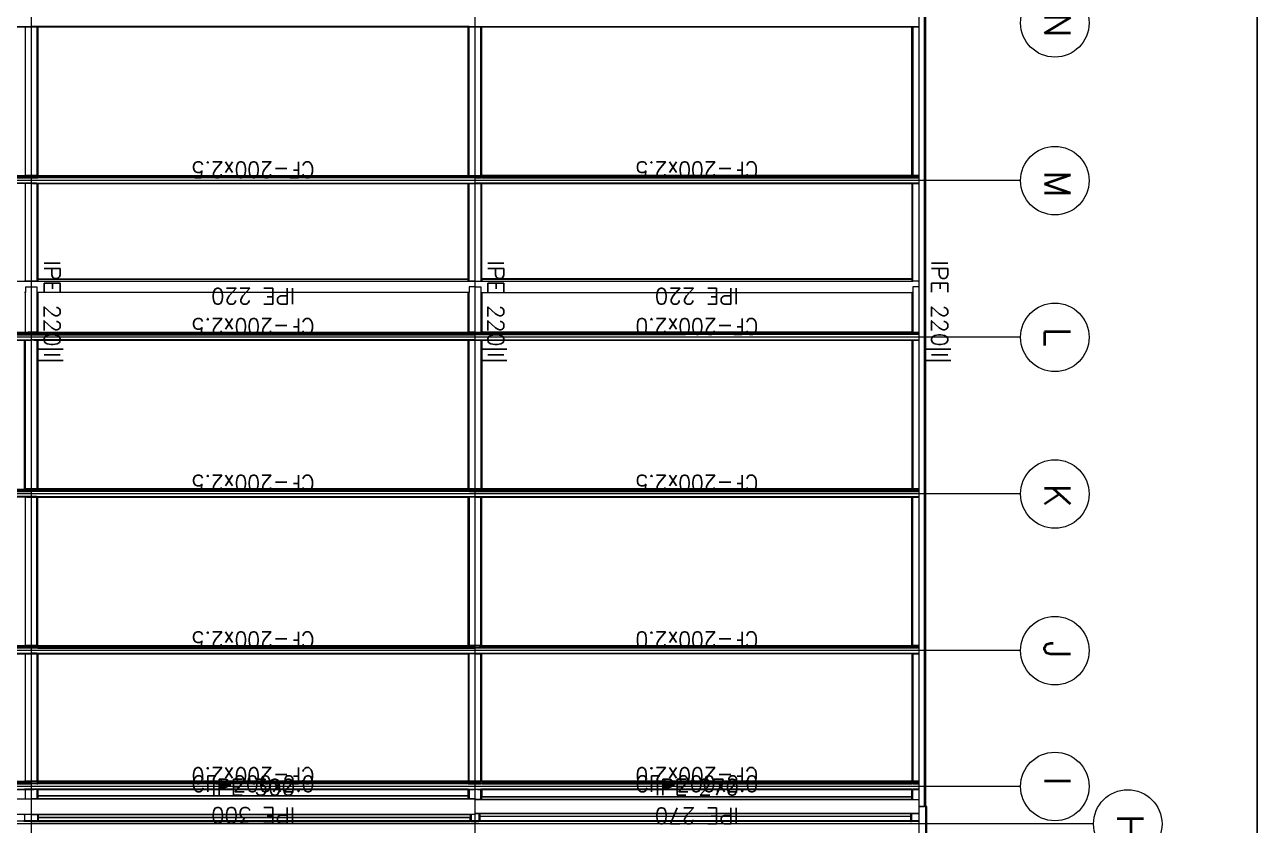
# Model space of a CAD drawing. Header units: millimetres. Extents: x 0 to 149, y -64 to 103.
# Drawn here: x 84.43 to 96.23, y -0.99 to 6.68 of the extents above; entities that cross this region are included whole.
import ezdxf
from ezdxf.enums import TextEntityAlignment as Align

# ---------------------------------------------------------------- set-up
doc = ezdxf.new("R2010")
doc.units = ezdxf.units.MM
for name, color, linetype, lineweight in [('BARRAS_DE_ACERO', 7, 'Continuous', 9), ('COTAS', 13, 'Continuous', 9), ('ejes', 251, 'Continuous', 0), ('REFERENCIA_DE_LAS_BARRAS', 2, 'Continuous', 9)]:
    doc.layers.add(name, color=color, linetype=linetype, lineweight=lineweight)
doc.styles.add('CYPETXT', font='romans__.ttf', dxfattribs={"height": 0.2})
doc.styles.get("Standard").update_dxf_attribs({"font": 'txt.shx'})

# ---------------------------------------------------------------- blocks, each defined once
blk = doc.blocks.new('DIN_A3')
blk.add_line((96.231, -15.551), (96.231, 14.149))

msp = doc.modelspace()

# ---------------------------------------------------------------- linework, layer by layer
at = {"layer": 'BARRAS_DE_ACERO'}
for p, q in [((93.043, -0.807), (93.043, 9.143)), ((93.053, 9.143), (93.053, -0.807)), ((80.241, 6.661), (84.485, 6.661)), ((80.243, 6.657), (84.485, 6.657)), ((84.485, 6.658), (80.244, 6.658)), ((80.279, 6.66), (84.485, 6.66)), ((84.433, 6.657), (84.485, 6.657)), ((84.491, 6.661), (84.485, 6.661)), ((88.673, 6.66), (84.485, 6.66)), ((88.673, 6.658), (84.485, 6.658)), ((84.485, 6.657), (84.5, 6.657)), ((84.543, 6.657), (84.485, 6.657)), ((84.491, 6.661), (88.673, 6.661)), ((84.5, 6.657), (88.673, 6.657)), ((84.553, 6.657), (84.543, 6.657)), ((84.553, 6.657), (84.553, 5.236)), ((88.673, 6.657), (84.553, 6.657)), ((88.683, 6.661), (88.673, 6.661)), ((88.683, 6.66), (88.673, 6.66)), ((88.683, 6.658), (88.673, 6.658)), ((88.683, 6.661), (88.738, 6.661)), ((88.738, 6.658), (88.683, 6.658)), ((88.683, 6.657), (88.738, 6.657)), ((88.738, 6.661), (88.741, 6.661)), ((88.738, 6.661), (88.738, 6.661)), ((88.738, 6.659), (88.738, 6.66)), ((88.741, 6.659), (88.738, 6.659)), ((88.738, 6.658), (88.738, 6.659)), ((88.738, 6.658), (88.738, 6.658)), ((88.738, 6.657), (88.738, 6.657)), ((88.738, 6.657), (88.741, 6.657)), ((88.738, 6.657), (88.741, 6.657)), ((88.741, 6.661), (92.985, 6.661)), ((88.741, 6.659), (88.743, 6.659)), ((88.741, 6.658), (88.742, 6.658)), ((88.793, 6.657), (88.741, 6.657)), ((92.985, 6.657), (88.741, 6.657)), ((92.923, 6.658), (88.742, 6.658)), ((88.743, 6.659), (92.985, 6.659)), ((88.803, 5.236), (88.803, 6.657)), ((92.923, 6.657), (88.803, 6.657)), ((92.985, 6.658), (92.923, 6.658)), ((92.933, 6.657), (92.923, 6.657)), ((92.933, 6.657), (92.933, 5.236)), ((92.933, 6.657), (92.985, 6.657)), ((92.988, 6.661), (92.985, 6.661)), ((92.988, 6.659), (92.985, 6.659)), ((92.985, 6.658), (92.988, 6.658)), ((92.985, 6.657), (92.988, 6.657)), ((92.988, 6.712), (92.988, 6.661)), ((92.988, 6.661), (92.988, 6.659)), ((92.988, 6.658), (92.988, 6.659)), ((92.988, 6.657), (92.988, 6.658)), ((84.485, 5.218), (75.987, 5.218)), ((80.257, 5.232), (84.476, 5.232)), ((80.305, 5.234), (84.433, 5.234)), ((80.305, 5.231), (84.474, 5.231)), ((80.305, 5.211), (84.433, 5.211)), ((84.423, 5.236), (84.433, 5.236)), ((84.433, 5.217), (84.423, 5.217)), ((84.433, 5.216), (84.423, 5.216)), ((84.433, 5.215), (84.423, 5.215)), ((84.433, 5.213), (84.423, 5.213)), ((84.433, 5.236), (84.485, 5.236)), ((84.485, 5.234), (84.433, 5.234)), ((84.485, 5.217), (84.433, 5.217)), ((84.433, 5.216), (84.485, 5.216)), ((84.433, 5.215), (84.485, 5.215)), ((84.433, 5.213), (84.485, 5.213)), ((84.488, 5.211), (84.433, 5.211)), ((84.474, 5.231), (84.485, 5.231)), ((84.476, 5.232), (84.485, 5.232)), ((84.543, 5.236), (84.485, 5.236)), ((84.543, 5.234), (84.485, 5.234)), ((84.488, 5.232), (84.485, 5.232)), ((84.488, 5.231), (84.485, 5.231)), ((84.488, 5.218), (84.485, 5.218)), ((84.488, 5.217), (84.485, 5.217)), ((84.488, 5.216), (84.485, 5.216)), ((84.488, 5.215), (84.485, 5.215)), ((84.488, 5.213), (84.485, 5.213)), ((84.488, 5.232), (84.491, 5.232)), ((84.488, 5.231), (84.491, 5.231)), ((84.488, 5.218), (84.491, 5.218)), ((84.488, 5.217), (84.491, 5.217)), ((84.491, 5.216), (84.488, 5.216)), ((84.488, 5.213), (84.491, 5.213)), ((84.488, 5.211), (84.491, 5.211)), ((84.491, 5.232), (84.553, 5.232)), ((84.494, 5.231), (84.491, 5.231)), ((84.491, 5.218), (84.543, 5.218)), ((84.543, 5.217), (84.491, 5.217)), ((84.543, 5.216), (84.491, 5.216)), ((84.491, 5.213), (84.519, 5.213)), ((84.491, 5.211), (84.553, 5.211)), ((84.543, 5.231), (84.494, 5.231)), ((84.543, 5.213), (84.519, 5.213)), ((84.543, 5.215), (84.533, 5.215)), ((84.543, 5.234), (84.553, 5.234)), ((84.543, 5.231), (84.553, 5.231)), ((84.543, 5.218), (84.553, 5.218)), ((84.543, 5.217), (84.553, 5.217)), ((84.543, 5.216), (84.553, 5.216)), ((84.543, 5.215), (84.553, 5.215)), ((84.553, 5.213), (84.543, 5.213)), ((84.553, 5.234), (84.553, 5.234)), ((84.553, 5.234), (88.803, 5.234)), ((84.553, 5.232), (92.074, 5.232)), ((84.553, 5.231), (92.985, 5.231)), ((84.553, 5.218), (84.553, 5.218)), ((84.553, 5.218), (88.793, 5.218)), ((84.553, 5.217), (84.553, 5.217)), ((84.553, 5.217), (88.683, 5.217)), ((84.553, 5.216), (88.735, 5.216)), ((84.553, 5.216), (84.553, 5.216)), ((88.741, 5.215), (84.553, 5.215)), ((84.553, 5.215), (84.553, 5.215)), ((88.741, 5.213), (84.553, 5.213)), ((84.553, 5.213), (84.553, 5.213)), ((88.741, 5.211), (84.553, 5.211)), ((88.683, 5.236), (88.673, 5.236)), ((88.793, 5.217), (88.683, 5.217)), ((88.793, 5.216), (88.735, 5.216)), ((88.741, 5.215), (88.793, 5.215)), ((88.741, 5.213), (88.793, 5.213)), ((88.741, 5.211), (88.793, 5.211)), ((88.803, 5.236), (88.793, 5.236)), ((88.803, 5.218), (88.793, 5.218)), ((88.803, 5.217), (88.793, 5.217)), ((88.803, 5.216), (88.793, 5.216)), ((88.803, 5.215), (88.793, 5.215)), ((88.803, 5.213), (88.793, 5.213)), ((88.803, 5.211), (88.793, 5.211)), ((92.988, 5.234), (88.803, 5.234)), ((88.803, 5.218), (92.985, 5.218)), ((92.985, 5.217), (88.803, 5.217)), ((88.803, 5.216), (92.985, 5.216)), ((88.803, 5.215), (92.988, 5.215)), ((88.803, 5.213), (92.988, 5.213)), ((88.803, 5.211), (92.988, 5.211)), ((92.074, 5.232), (92.988, 5.232)), ((92.933, 5.236), (92.923, 5.236)), ((92.933, 5.236), (92.988, 5.236)), ((92.988, 5.231), (92.985, 5.231)), ((92.988, 5.218), (92.985, 5.218)), ((92.988, 5.217), (92.985, 5.217)), ((92.985, 5.216), (92.988, 5.216)), ((92.988, 5.236), (92.988, 5.234)), ((92.988, 5.234), (92.988, 5.232)), ((92.988, 5.232), (92.988, 5.231)), ((92.988, 5.231), (92.988, 5.218)), ((92.988, 5.218), (92.988, 5.217)), ((92.988, 5.217), (92.988, 5.216)), ((92.988, 5.216), (92.988, 5.215)), ((92.988, 5.215), (92.988, 5.213)), ((92.988, 5.213), (92.988, 5.211)), ((92.988, 5.211), (92.988, 5.161)), ((80.305, 5.161), (84.494, 5.161)), ((84.543, 5.16), (80.305, 5.16)), ((84.485, 5.157), (84.433, 5.157)), ((84.5, 5.157), (84.442, 5.157)), ((84.543, 5.157), (84.485, 5.157)), ((84.494, 5.161), (88.735, 5.161)), ((84.5, 5.157), (84.543, 5.157)), ((84.543, 5.16), (88.735, 5.16)), ((84.553, 5.158), (84.543, 5.158)), ((84.551, 5.157), (84.543, 5.157)), ((84.543, 5.157), (84.553, 5.157)), ((84.553, 5.157), (84.551, 5.157)), ((84.553, 5.158), (88.735, 5.158)), ((84.553, 5.157), (88.673, 5.157)), ((84.553, 5.157), (88.683, 5.157)), ((88.735, 5.157), (88.683, 5.157)), ((88.692, 5.157), (88.683, 5.157)), ((88.793, 5.157), (88.692, 5.157)), ((88.793, 5.161), (88.735, 5.161)), ((88.741, 5.16), (88.735, 5.16)), ((88.735, 5.158), (88.793, 5.158)), ((88.735, 5.157), (88.793, 5.157)), ((88.741, 5.16), (88.793, 5.16)), ((88.803, 5.161), (88.793, 5.161)), ((88.803, 5.16), (88.793, 5.16)), ((88.803, 5.158), (88.793, 5.158)), ((88.793, 5.157), (88.793, 4.224)), ((88.803, 5.157), (88.793, 5.157)), ((92.988, 5.161), (88.803, 5.161)), ((88.803, 5.16), (92.988, 5.16)), ((92.923, 5.157), (88.803, 5.157)), ((88.803, 5.157), (92.933, 5.157)), ((92.985, 5.157), (92.933, 5.157)), ((92.985, 5.157), (92.933, 5.157)), ((92.985, 5.157), (92.988, 5.157)), ((92.988, 5.161), (92.988, 5.16)), ((92.988, 5.157), (92.988, 5.158)), ((80.267, 4.223), (88.735, 4.223)), ((84.433, 4.224), (84.423, 4.224)), ((84.543, 4.224), (84.433, 4.224)), ((84.433, 4.224), (84.433, 4.224)), ((84.433, 4.168), (84.543, 4.168)), ((84.433, 4.168), (84.433, 4.114)), ((84.543, 4.224), (84.543, 4.224)), ((84.543, 4.168), (84.543, 4.114)), ((84.553, 4.245), (84.553, 4.244)), ((84.553, 4.244), (84.553, 4.224)), ((88.683, 4.224), (88.673, 4.224)), ((88.735, 4.224), (88.683, 4.224)), ((88.683, 4.224), (88.683, 4.224)), ((88.683, 4.168), (88.683, 4.114)), ((88.735, 4.168), (88.683, 4.168)), ((88.735, 4.224), (88.793, 4.224)), ((88.735, 4.223), (88.741, 4.223)), ((88.741, 4.223), (88.793, 4.223)), ((88.803, 4.224), (88.793, 4.224)), ((88.793, 4.224), (88.793, 4.224)), ((88.793, 4.223), (88.803, 4.223)), ((88.803, 4.223), (92.923, 4.223)), ((92.988, 4.223), (92.923, 4.223)), ((92.933, 4.224), (92.933, 4.224)), ((92.988, 4.224), (92.933, 4.224)), ((92.988, 4.224), (92.988, 4.223)), ((92.988, 4.223), (92.988, 4.168)), ((84.433, 4.114), (84.423, 4.114)), ((84.433, 3.736), (84.433, 4.114)), ((84.553, 4.114), (84.543, 4.114)), ((88.683, 4.114), (88.673, 4.114)), ((88.683, 3.736), (88.683, 4.114)), ((88.803, 4.114), (88.803, 3.736)), ((88.803, 4.114), (92.923, 4.114)), ((92.933, 4.114), (92.923, 4.114)), ((80.241, 3.731), (84.485, 3.731)), ((80.305, 3.734), (84.46, 3.734)), ((84.485, 3.718), (80.305, 3.718)), ((84.485, 3.716), (80.305, 3.716)), ((84.485, 3.715), (80.305, 3.715)), ((84.485, 3.713), (80.305, 3.713)), ((80.305, 3.711), (84.485, 3.711)), ((80.305, 3.661), (84.485, 3.661)), ((83.318, 3.717), (84.485, 3.717)), ((84.423, 3.736), (84.433, 3.736)), ((84.433, 3.736), (84.485, 3.736)), ((84.485, 3.732), (84.441, 3.732)), ((84.485, 3.734), (84.46, 3.734)), ((84.543, 3.736), (84.485, 3.736)), ((84.485, 3.734), (84.543, 3.734)), ((84.485, 3.732), (84.543, 3.732)), ((84.485, 3.731), (84.543, 3.731)), ((84.488, 3.718), (84.485, 3.718)), ((84.488, 3.717), (84.485, 3.717)), ((84.485, 3.716), (84.491, 3.716)), ((84.485, 3.715), (84.488, 3.715)), ((84.485, 3.713), (84.491, 3.713)), ((84.485, 3.711), (84.488, 3.711)), ((84.491, 3.661), (84.485, 3.661)), ((84.491, 3.718), (84.488, 3.718)), ((84.488, 3.717), (84.491, 3.717)), ((84.488, 3.711), (88.735, 3.711)), ((84.491, 3.718), (84.543, 3.718)), ((84.491, 3.717), (84.543, 3.717)), ((84.491, 3.716), (84.553, 3.716)), ((86.816, 3.713), (84.491, 3.713)), ((88.735, 3.661), (84.491, 3.661)), ((88.738, 3.715), (84.495, 3.715)), ((84.553, 3.734), (84.543, 3.734)), ((84.553, 3.732), (84.543, 3.732)), ((84.553, 3.731), (84.543, 3.731)), ((84.553, 3.718), (84.543, 3.718)), ((84.553, 3.717), (84.543, 3.717)), ((84.553, 3.734), (88.735, 3.734)), ((84.553, 3.718), (88.738, 3.718)), ((84.553, 3.717), (88.655, 3.717)), ((88.738, 3.716), (84.553, 3.716)), ((88.735, 3.713), (86.816, 3.713)), ((88.673, 3.736), (88.683, 3.736)), ((88.735, 3.736), (88.683, 3.736)), ((88.735, 3.736), (88.736, 3.736)), ((88.735, 3.734), (88.738, 3.734)), ((88.735, 3.713), (88.738, 3.713)), ((88.735, 3.661), (88.738, 3.661)), ((88.738, 3.734), (88.738, 3.734)), ((88.738, 3.734), (92.933, 3.734)), ((88.738, 3.732), (92.988, 3.732)), ((92.988, 3.732), (88.738, 3.732)), ((88.738, 3.732), (88.738, 3.732)), ((88.738, 3.718), (88.738, 3.718)), ((88.738, 3.717), (91.925, 3.717)), ((88.738, 3.716), (92.923, 3.716)), ((88.738, 3.715), (88.738, 3.716)), ((92.988, 3.715), (88.738, 3.715)), ((88.738, 3.715), (88.738, 3.715)), ((88.738, 3.713), (90.734, 3.713)), ((92.933, 3.712), (88.738, 3.712)), ((88.738, 3.661), (88.738, 3.661)), ((88.738, 3.661), (92.988, 3.661)), ((92.988, 3.718), (88.76, 3.718)), ((92.923, 3.736), (88.803, 3.736)), ((92.988, 3.713), (90.734, 3.713)), ((92.988, 3.717), (91.925, 3.717)), ((92.923, 3.716), (92.988, 3.716)), ((92.933, 3.734), (92.985, 3.734)), ((92.988, 3.712), (92.933, 3.712)), ((92.985, 3.736), (92.988, 3.736)), ((92.985, 3.734), (92.988, 3.734)), ((92.988, 3.736), (92.988, 3.734)), ((92.988, 3.734), (92.988, 3.732)), ((92.988, 3.732), (92.988, 3.718)), ((92.988, 3.732), (92.988, 3.732)), ((92.988, 3.718), (92.988, 3.717)), ((92.988, 3.717), (92.988, 3.716)), ((92.988, 3.716), (92.988, 3.715)), ((92.988, 3.715), (92.988, 3.713)), ((92.988, 3.713), (92.988, 3.712)), ((92.988, 3.712), (92.988, 3.661)), ((92.988, 3.661), (92.988, 3.659)), ((84.485, 3.658), (80.242, 3.658)), ((80.247, 3.657), (84.433, 3.657)), ((84.485, 3.657), (84.433, 3.657)), ((84.433, 3.657), (84.442, 3.657)), ((84.485, 3.657), (84.442, 3.657)), ((84.485, 3.66), (84.491, 3.66)), ((84.486, 3.658), (84.485, 3.658)), ((84.543, 3.657), (84.485, 3.657)), ((84.486, 3.658), (84.491, 3.658)), ((84.493, 3.66), (84.491, 3.66)), ((84.491, 3.658), (84.492, 3.658)), ((84.516, 3.658), (84.492, 3.658)), ((88.735, 3.66), (84.493, 3.66)), ((84.516, 3.658), (88.735, 3.658)), ((84.553, 3.657), (84.543, 3.657)), ((84.553, 3.657), (84.553, 2.236)), ((88.673, 3.657), (84.553, 3.657)), ((88.738, 3.66), (88.735, 3.66)), ((88.738, 3.658), (88.735, 3.658)), ((88.738, 3.658), (88.738, 3.659)), ((88.738, 3.659), (92.988, 3.659)), ((88.738, 3.658), (88.74, 3.658)), ((88.738, 3.658), (88.738, 3.657)), ((88.803, 3.657), (88.738, 3.657)), ((88.738, 3.657), (88.793, 3.657)), ((88.738, 3.657), (88.738, 3.657)), ((88.738, 3.657), (88.738, 3.657)), ((88.74, 3.658), (92.988, 3.658)), ((88.793, 3.657), (88.803, 3.657)), ((88.803, 3.657), (88.803, 2.236)), ((92.923, 3.657), (88.803, 3.657)), ((92.933, 3.657), (88.803, 3.657)), ((92.933, 3.657), (92.923, 3.657)), ((92.933, 3.657), (92.933, 2.236)), ((92.942, 3.657), (92.933, 3.657)), ((92.942, 3.657), (92.985, 3.657)), ((92.985, 3.657), (92.988, 3.657)), ((92.988, 3.659), (92.988, 3.658)), ((92.988, 3.658), (92.988, 3.657)), ((80.235, 2.16), (84.485, 2.16)), ((80.241, 2.218), (84.543, 2.218)), ((80.241, 2.213), (84.485, 2.213)), ((80.241, 2.211), (84.485, 2.211)), ((84.434, 2.216), (80.244, 2.216)), ((84.485, 2.215), (80.249, 2.215)), ((80.252, 2.231), (84.553, 2.231)), ((84.442, 2.157), (80.252, 2.157)), ((88.683, 2.234), (84.423, 2.234)), ((84.553, 2.232), (84.423, 2.232)), ((84.433, 2.236), (84.485, 2.236)), ((84.485, 2.157), (84.433, 2.157)), ((84.485, 2.216), (84.434, 2.216)), ((84.442, 2.157), (84.485, 2.157)), ((84.485, 2.236), (84.543, 2.236)), ((84.553, 2.216), (84.485, 2.216)), ((84.488, 2.215), (84.485, 2.215)), ((84.488, 2.213), (84.485, 2.213)), ((84.488, 2.211), (84.485, 2.211)), ((84.543, 2.161), (84.485, 2.161)), ((84.485, 2.16), (88.673, 2.16)), ((84.543, 2.157), (84.485, 2.157)), ((84.485, 2.157), (84.543, 2.157)), ((88.738, 2.215), (84.488, 2.215)), ((84.488, 2.213), (84.491, 2.213)), ((84.488, 2.211), (84.491, 2.211)), ((84.491, 2.213), (84.543, 2.213)), ((88.683, 2.211), (84.491, 2.211)), ((84.543, 2.218), (84.543, 2.218)), ((84.543, 2.218), (88.735, 2.218)), ((84.543, 2.217), (87.568, 2.217)), ((88.803, 2.213), (84.543, 2.213)), ((84.543, 2.161), (88.731, 2.161)), ((84.543, 0.736), (84.543, 2.157)), ((84.543, 2.157), (84.553, 2.157)), ((84.553, 2.232), (88.689, 2.232)), ((84.553, 2.231), (88.713, 2.231)), ((84.553, 2.216), (88.738, 2.216)), ((84.553, 2.157), (88.683, 2.157)), ((84.553, 2.157), (88.673, 2.157)), ((88.793, 2.217), (87.568, 2.217)), ((88.683, 2.236), (88.673, 2.236)), ((92.988, 2.16), (88.673, 2.16)), ((88.683, 2.157), (88.673, 2.157)), ((88.735, 2.236), (88.683, 2.236)), ((88.683, 2.234), (88.711, 2.234)), ((88.683, 2.211), (92.933, 2.211)), ((88.683, 2.158), (92.923, 2.158)), ((88.735, 2.157), (88.683, 2.157)), ((88.735, 2.157), (88.683, 2.157)), ((88.713, 2.232), (88.689, 2.232)), ((88.735, 2.234), (88.711, 2.234)), ((88.713, 2.232), (88.73, 2.232)), ((88.735, 2.231), (88.713, 2.231)), ((88.735, 2.232), (88.73, 2.232)), ((88.731, 2.161), (92.988, 2.161)), ((88.793, 2.236), (88.735, 2.236)), ((88.735, 2.234), (92.988, 2.234)), ((88.735, 2.232), (92.988, 2.232)), ((92.988, 2.231), (88.735, 2.231)), ((88.785, 2.218), (88.735, 2.218)), ((88.735, 2.157), (92.988, 2.157)), ((88.738, 2.216), (88.793, 2.216)), ((88.738, 2.215), (88.793, 2.215)), ((88.785, 2.218), (92.923, 2.218)), ((88.793, 2.217), (91.818, 2.217)), ((92.923, 2.216), (88.793, 2.216)), ((88.803, 2.215), (88.793, 2.215)), ((92.923, 2.236), (88.803, 2.236)), ((88.803, 2.215), (92.923, 2.215)), ((88.803, 2.213), (90.735, 2.213)), ((88.803, 0.736), (88.803, 2.157)), ((92.923, 2.157), (88.803, 2.157)), ((90.735, 2.213), (92.923, 2.213)), ((91.818, 2.217), (92.923, 2.217)), ((92.933, 2.218), (92.923, 2.218)), ((92.933, 2.217), (92.923, 2.217)), ((92.933, 2.216), (92.923, 2.216)), ((92.933, 2.215), (92.923, 2.215)), ((92.933, 2.213), (92.923, 2.213)), ((92.988, 2.158), (92.923, 2.158)), ((92.985, 2.236), (92.933, 2.236)), ((92.933, 2.157), (92.988, 2.157)), ((92.988, 2.236), (92.985, 2.236)), ((92.988, 2.234), (92.988, 2.236)), ((92.988, 2.234), (92.988, 2.232)), ((92.988, 2.232), (92.988, 2.231)), ((92.988, 2.211), (92.988, 2.161)), ((92.988, 2.161), (92.988, 2.16)), ((92.988, 2.16), (92.988, 2.158)), ((80.305, 0.734), (84.468, 0.734)), ((80.305, 0.731), (84.485, 0.731)), ((84.485, 0.718), (80.305, 0.718)), ((84.485, 0.717), (80.305, 0.717)), ((84.485, 0.716), (80.305, 0.716)), ((80.305, 0.715), (84.485, 0.715)), ((80.305, 0.713), (84.485, 0.713)), ((84.485, 0.711), (80.305, 0.711)), ((84.423, 0.736), (84.433, 0.736)), ((84.485, 0.734), (84.468, 0.734)), ((84.543, 0.736), (84.485, 0.736)), ((84.485, 0.734), (88.683, 0.734)), ((88.673, 0.731), (84.485, 0.731)), ((84.485, 0.718), (84.543, 0.718)), ((84.543, 0.717), (84.485, 0.717)), ((84.485, 0.715), (84.533, 0.715)), ((84.553, 0.711), (84.485, 0.711)), ((84.543, 0.715), (84.533, 0.715)), ((84.553, 0.736), (84.543, 0.736)), ((84.543, 0.718), (84.553, 0.718)), ((84.543, 0.717), (84.553, 0.717)), ((84.543, 0.715), (84.553, 0.715)), ((84.553, 0.718), (88.673, 0.718)), ((88.673, 0.717), (84.553, 0.717)), ((84.553, 0.716), (88.683, 0.716)), ((84.553, 0.715), (88.735, 0.715)), ((84.553, 0.713), (88.735, 0.713)), ((84.553, 0.711), (88.735, 0.711)), ((88.683, 0.736), (88.673, 0.736)), ((88.673, 0.732), (88.738, 0.732)), ((88.673, 0.731), (88.674, 0.731)), ((88.683, 0.718), (88.673, 0.718)), ((88.673, 0.717), (88.683, 0.717)), ((88.683, 0.731), (88.674, 0.731)), ((88.735, 0.734), (88.683, 0.734)), ((88.683, 0.731), (88.738, 0.731)), ((88.738, 0.718), (88.683, 0.718)), ((88.683, 0.717), (88.738, 0.717)), ((88.738, 0.732), (88.738, 0.732)), ((88.738, 0.731), (88.738, 0.718)), ((88.738, 0.718), (88.738, 0.717)), ((88.738, 0.718), (88.738, 0.718)), ((88.741, 0.718), (88.738, 0.718)), ((88.738, 0.717), (88.738, 0.717)), ((88.738, 0.717), (88.738, 0.717)), ((92.923, 0.717), (88.738, 0.717)), ((88.738, 0.717), (88.738, 0.716)), ((88.738, 0.716), (88.738, 0.716)), ((88.738, 0.716), (88.803, 0.716)), ((88.738, 0.715), (92.923, 0.715)), ((88.738, 0.713), (92.923, 0.713)), ((88.738, 0.712), (92.933, 0.712)), ((88.793, 0.734), (88.74, 0.734)), ((88.741, 0.732), (88.743, 0.732)), ((88.779, 0.732), (88.741, 0.732)), ((88.741, 0.718), (88.803, 0.718)), ((88.78, 0.732), (88.743, 0.732)), ((88.78, 0.732), (88.793, 0.732)), ((88.793, 0.736), (88.803, 0.736)), ((88.793, 0.734), (92.923, 0.734)), ((88.793, 0.732), (88.803, 0.732)), ((88.803, 0.732), (92.933, 0.732)), ((88.803, 0.732), (92.923, 0.732)), ((88.803, 0.718), (92.923, 0.718)), ((88.803, 0.716), (92.923, 0.716)), ((92.933, 0.736), (92.923, 0.736)), ((92.923, 0.734), (92.933, 0.734)), ((92.933, 0.732), (92.923, 0.732)), ((92.988, 0.718), (92.923, 0.718)), ((92.988, 0.717), (92.923, 0.717)), ((92.923, 0.716), (92.933, 0.716)), ((92.933, 0.715), (92.923, 0.715)), ((92.933, 0.713), (92.923, 0.713)), ((92.933, 0.732), (92.988, 0.732)), ((92.933, 0.732), (92.935, 0.732)), ((92.988, 0.716), (92.933, 0.716)), ((92.933, 0.715), (92.985, 0.715)), ((92.985, 0.713), (92.933, 0.713)), ((92.933, 0.712), (92.985, 0.712)), ((92.935, 0.732), (92.988, 0.732)), ((92.988, 0.715), (92.985, 0.715)), ((92.985, 0.713), (92.988, 0.713)), ((92.988, 0.712), (92.985, 0.712)), ((92.988, 0.734), (92.988, 0.732)), ((92.988, 0.732), (92.988, 0.718)), ((92.988, 0.732), (92.988, 0.732)), ((92.988, 0.718), (92.988, 0.717)), ((92.988, 0.717), (92.988, 0.716)), ((92.988, 0.716), (92.988, 0.715)), ((92.988, 0.715), (92.988, 0.713)), ((92.988, 0.713), (92.988, 0.712)), ((92.988, 0.712), (92.988, 0.661)), ((76.055, 0.661), (84.491, 0.661)), ((80.182, 0.657), (84.491, 0.657)), ((84.491, 0.66), (80.235, 0.66)), ((84.543, 0.658), (80.235, 0.658)), ((84.485, 0.657), (84.433, 0.657)), ((84.491, 0.657), (84.485, 0.657)), ((84.543, 0.661), (84.491, 0.661)), ((84.491, 0.66), (84.543, 0.66)), ((84.491, 0.657), (84.543, 0.657)), ((84.543, 0.657), (84.491, 0.657)), ((84.543, 0.661), (88.738, 0.661)), ((84.553, 0.66), (84.543, 0.66)), ((84.543, 0.658), (84.553, 0.658)), ((84.553, 0.657), (84.543, 0.657)), ((84.553, 0.657), (84.543, 0.657)), ((84.553, 0.658), (88.738, 0.658)), ((84.553, 0.657), (84.553, 0.657)), ((84.553, 0.657), (88.673, 0.657)), ((88.683, 0.657), (84.553, 0.657)), ((84.553, 0.657), (84.553, -0.564)), ((88.738, 0.657), (88.683, 0.657)), ((88.738, 0.657), (88.683, 0.657)), ((88.738, 0.661), (88.738, 0.661)), ((88.738, 0.661), (92.985, 0.661)), ((88.738, 0.659), (88.738, 0.66)), ((88.738, 0.659), (92.985, 0.659)), ((88.738, 0.659), (88.738, 0.658)), ((88.738, 0.658), (88.738, 0.658)), ((88.738, 0.658), (88.738, 0.657)), ((88.756, 0.658), (88.738, 0.658)), ((88.738, 0.657), (88.738, 0.657)), ((92.942, 0.657), (88.738, 0.657)), ((92.985, 0.658), (88.756, 0.658)), ((88.793, -0.564), (88.793, 0.657)), ((92.923, 0.657), (88.803, 0.657)), ((88.803, -0.564), (88.803, 0.657)), ((92.933, 0.657), (92.923, 0.657)), ((92.933, 0.657), (92.933, -0.564)), ((92.942, 0.657), (92.985, 0.657)), ((92.988, 0.661), (92.985, 0.661)), ((92.985, 0.659), (92.988, 0.659)), ((92.985, 0.658), (92.988, 0.658)), ((92.985, 0.657), (92.988, 0.657)), ((92.988, 0.661), (92.988, 0.659)), ((92.988, 0.659), (92.988, 0.658)), ((92.988, 0.657), (92.988, 0.658)), ((84.485, -0.584), (76.055, -0.584)), ((80.235, -0.588), (84.485, -0.588)), ((84.433, -0.585), (80.242, -0.585)), ((84.543, -0.566), (80.305, -0.566)), ((80.305, -0.568), (84.543, -0.568)), ((80.305, -0.568), (84.543, -0.568)), ((84.485, -0.587), (80.305, -0.587)), ((84.485, -0.585), (84.433, -0.585)), ((84.543, -0.564), (84.485, -0.564)), ((84.485, -0.583), (84.543, -0.583)), ((84.485, -0.584), (84.543, -0.584)), ((84.543, -0.585), (84.485, -0.585)), ((84.485, -0.587), (84.543, -0.587)), ((84.543, -0.588), (84.485, -0.588)), ((84.543, -0.566), (84.548, -0.566)), ((84.543, -0.566), (84.543, -0.566)), ((84.543, -0.568), (84.553, -0.568)), ((84.553, -0.568), (84.543, -0.568)), ((84.543, -0.568), (84.543, -0.568)), ((84.543, -0.568), (84.543, -0.568)), ((84.553, -0.582), (84.543, -0.582)), ((84.543, -0.583), (84.553, -0.583)), ((84.543, -0.583), (84.543, -0.583)), ((84.543, -0.584), (84.553, -0.584)), ((84.543, -0.584), (84.543, -0.584)), ((84.543, -0.585), (84.543, -0.585)), ((84.543, -0.585), (84.553, -0.585)), ((84.543, -0.587), (84.543, -0.587)), ((84.543, -0.588), (84.543, -0.588)), ((84.543, -0.588), (84.553, -0.588)), ((84.548, -0.566), (88.673, -0.566)), ((88.673, -0.564), (84.553, -0.564)), ((84.553, -0.568), (88.704, -0.568)), ((88.793, -0.582), (84.553, -0.582)), ((84.553, -0.583), (87.675, -0.583)), ((84.553, -0.584), (88.793, -0.584)), ((84.553, -0.585), (88.673, -0.585)), ((88.673, -0.588), (84.553, -0.588)), ((87.675, -0.583), (88.683, -0.583)), ((88.673, -0.566), (92.988, -0.566)), ((88.793, -0.585), (88.673, -0.585)), ((88.793, -0.587), (88.673, -0.587)), ((88.673, -0.588), (88.683, -0.588)), ((88.735, -0.564), (88.683, -0.564)), ((88.793, -0.583), (88.683, -0.583)), ((88.683, -0.588), (88.793, -0.588)), ((88.704, -0.568), (92.988, -0.568)), ((88.793, -0.564), (88.735, -0.564)), ((88.803, -0.564), (88.793, -0.564)), ((88.793, -0.582), (88.803, -0.582)), ((88.793, -0.583), (88.803, -0.583)), ((88.793, -0.584), (88.803, -0.584)), ((88.793, -0.585), (88.803, -0.585)), ((88.803, -0.587), (88.793, -0.587)), ((88.803, -0.588), (88.793, -0.588)), ((92.923, -0.564), (88.803, -0.564)), ((92.923, -0.582), (88.803, -0.582)), ((91.925, -0.583), (88.803, -0.583)), ((92.923, -0.584), (88.803, -0.584)), ((92.923, -0.585), (88.803, -0.585)), ((88.803, -0.587), (90.734, -0.587)), ((88.803, -0.588), (92.923, -0.588)), ((90.734, -0.587), (92.923, -0.587)), ((92.923, -0.583), (91.925, -0.583)), ((92.933, -0.582), (92.923, -0.582)), ((92.923, -0.583), (92.933, -0.583)), ((92.923, -0.584), (92.933, -0.584)), ((92.933, -0.585), (92.923, -0.585)), ((92.933, -0.587), (92.923, -0.587)), ((92.933, -0.588), (92.923, -0.588)), ((92.985, -0.564), (92.933, -0.564)), ((92.933, -0.582), (92.988, -0.582)), ((92.988, -0.584), (92.933, -0.584)), ((92.933, -0.585), (92.985, -0.585)), ((92.933, -0.587), (92.985, -0.587)), ((92.933, -0.588), (92.985, -0.588)), ((92.988, -0.564), (92.985, -0.564)), ((92.988, -0.585), (92.985, -0.585)), ((92.988, -0.587), (92.985, -0.587)), ((92.988, -0.564), (92.988, -0.566)), ((92.988, -0.566), (92.988, -0.568)), ((92.988, -0.582), (92.988, -0.568)), ((92.988, -0.568), (92.988, -0.568)), ((92.988, -0.583), (92.988, -0.584)), ((92.988, -0.584), (92.988, -0.585)), ((92.988, -0.585), (92.988, -0.587)), ((92.988, -0.588), (92.988, -0.639)), ((80.235, -0.641), (84.453, -0.641)), ((80.235, -0.643), (84.485, -0.643)), ((84.485, -0.639), (84.423, -0.639)), ((84.485, -0.643), (84.433, -0.643)), ((84.485, -0.641), (84.453, -0.641)), ((84.469, -0.642), (84.485, -0.642)), ((84.543, -0.639), (84.485, -0.639)), ((84.491, -0.641), (84.485, -0.641)), ((84.485, -0.642), (84.491, -0.642)), ((84.491, -0.643), (84.485, -0.643)), ((84.543, -0.643), (84.485, -0.643)), ((84.491, -0.641), (84.543, -0.641)), ((84.491, -0.642), (84.516, -0.642)), ((84.491, -0.643), (84.5, -0.643)), ((84.543, -0.643), (84.5, -0.643)), ((84.543, -0.642), (84.516, -0.642)), ((84.553, -0.639), (84.543, -0.639)), ((84.543, -0.641), (84.553, -0.641)), ((84.543, -0.642), (84.543, -0.642)), ((84.553, -0.642), (84.543, -0.642)), ((84.543, -0.643), (84.543, -0.643)), ((84.543, -0.643), (84.543, -0.643)), ((84.545, -0.643), (84.543, -0.643)), ((84.543, -0.643), (84.543, -0.643)), ((84.553, -0.643), (84.543, -0.643)), ((84.543, -0.643), (84.543, -0.731)), ((84.545, -0.643), (84.553, -0.643)), ((88.673, -0.639), (84.553, -0.639)), ((84.553, -0.641), (88.673, -0.641)), ((84.553, -0.642), (88.673, -0.642)), ((84.553, -0.643), (88.673, -0.643)), ((84.553, -0.643), (84.553, -0.702)), ((84.553, -0.702), (84.553, -0.703)), ((84.553, -0.703), (84.553, -0.731)), ((88.673, -0.639), (88.683, -0.639)), ((88.673, -0.641), (88.683, -0.641)), ((88.683, -0.642), (88.673, -0.642)), ((88.673, -0.643), (88.683, -0.643)), ((88.683, -0.639), (88.735, -0.639)), ((88.683, -0.641), (88.735, -0.641)), ((88.683, -0.642), (88.735, -0.642)), ((88.735, -0.643), (88.683, -0.643)), ((88.735, -0.643), (88.683, -0.643)), ((88.74, -0.639), (88.735, -0.639)), ((88.741, -0.642), (88.735, -0.642)), ((88.741, -0.643), (88.735, -0.643)), ((88.741, -0.641), (88.793, -0.641)), ((88.741, -0.641), (88.741, -0.641)), ((88.741, -0.642), (88.741, -0.642)), ((88.761, -0.642), (88.741, -0.642)), ((88.75, -0.643), (88.741, -0.643)), ((88.793, -0.643), (88.75, -0.643)), ((88.761, -0.642), (88.793, -0.642)), ((88.803, -0.641), (88.793, -0.641)), ((88.793, -0.642), (88.803, -0.642)), ((88.803, -0.643), (88.793, -0.643)), ((88.803, -0.641), (92.923, -0.641)), ((92.923, -0.642), (88.803, -0.642)), ((88.803, -0.643), (88.803, -0.713)), ((88.803, -0.643), (92.923, -0.643)), ((92.923, -0.639), (92.933, -0.639)), ((92.923, -0.641), (92.933, -0.641)), ((92.933, -0.643), (92.923, -0.643)), ((92.923, -0.643), (92.933, -0.643)), ((92.923, -0.713), (92.923, -0.643)), ((92.933, -0.639), (92.985, -0.639)), ((92.985, -0.641), (92.933, -0.641)), ((92.933, -0.739), (92.933, -0.643)), ((92.985, -0.643), (92.933, -0.643)), ((92.985, -0.643), (92.933, -0.643)), ((92.988, -0.639), (92.985, -0.639)), ((92.988, -0.641), (92.985, -0.641)), ((92.988, -0.642), (92.985, -0.642)), ((92.985, -0.643), (92.988, -0.643)), ((92.988, -0.639), (92.988, -0.641)), ((92.988, -0.641), (92.988, -0.642)), ((92.988, -0.643), (92.988, -0.642)), ((80.238, -0.732), (88.738, -0.732)), ((84.423, -0.731), (84.433, -0.731)), ((84.433, -0.731), (84.433, -0.732)), ((84.433, -0.732), (84.508, -0.732)), ((84.543, -0.732), (84.508, -0.732)), ((84.553, -0.731), (84.543, -0.731)), ((84.543, -0.731), (84.543, -0.732)), ((88.683, -0.732), (84.553, -0.732)), ((88.673, -0.731), (88.683, -0.731)), ((88.735, -0.732), (88.683, -0.732)), ((88.738, -0.732), (88.735, -0.732)), ((88.735, -0.732), (88.735, -0.732)), ((88.738, -0.732), (88.735, -0.732)), ((88.738, -0.732), (88.738, -0.74)), ((88.738, -0.732), (88.738, -0.739)), ((88.738, -0.732), (88.738, -0.732)), ((88.793, -0.739), (88.738, -0.739)), ((88.738, -0.74), (88.738, -0.739)), ((88.738, -0.74), (92.988, -0.74)), ((88.738, -0.74), (92.933, -0.74)), ((88.793, -0.739), (88.793, -0.739)), ((88.803, -0.739), (88.793, -0.739)), ((88.803, -0.739), (88.803, -0.714)), ((88.803, -0.714), (92.923, -0.714)), ((92.923, -0.739), (88.803, -0.739)), ((92.923, -0.713), (92.923, -0.714)), ((92.933, -0.74), (92.988, -0.74)), ((92.988, -0.739), (92.988, -0.74)), ((93.055, -0.807), (92.988, -0.807)), ((92.988, -0.807), (92.988, -0.874)), ((93.053, -0.807), (93.043, -0.807)), ((93.065, -0.807), (93.055, -0.807)), ((93.055, -5.782), (93.055, -0.807)), ((93.065, -5.782), (93.065, -0.807)), ((84.485, -0.882), (80.241, -0.882)), ((84.418, -0.883), (84.428, -0.883)), ((84.428, -0.944), (84.418, -0.944)), ((84.428, -0.944), (84.428, -0.883)), ((84.428, -0.944), (84.428, -0.944)), ((84.428, -0.944), (84.491, -0.944)), ((84.491, -0.944), (84.428, -0.944)), ((84.491, -0.882), (84.485, -0.882)), ((84.491, -0.882), (84.485, -0.882)), ((84.491, -0.882), (84.491, -0.882)), ((84.491, -0.882), (84.491, -0.882)), ((84.491, -0.882), (88.692, -0.882)), ((84.548, -0.944), (84.491, -0.944)), ((84.548, -0.944), (84.491, -0.944)), ((84.548, -0.883), (84.558, -0.883)), ((84.548, -0.944), (84.558, -0.944)), ((84.558, -0.883), (88.58, -0.883)), ((84.558, -0.911), (84.558, -0.883)), ((88.691, -0.911), (84.558, -0.911)), ((84.558, -0.912), (88.691, -0.912)), ((88.691, -0.944), (84.558, -0.944)), ((88.691, -0.883), (88.58, -0.883)), ((88.691, -0.883), (88.701, -0.883)), ((88.691, -0.944), (88.701, -0.944)), ((88.701, -0.944), (88.691, -0.944)), ((88.728, -0.882), (88.692, -0.882)), ((88.701, -0.883), (88.701, -0.944)), ((88.738, -0.882), (88.728, -0.882)), ((88.738, -0.874), (88.738, -0.882)), ((92.988, -0.874), (88.738, -0.874)), ((88.738, -0.875), (88.738, -0.882)), ((88.74, -0.875), (88.738, -0.875)), ((88.74, -0.874), (92.988, -0.874)), ((88.774, -0.875), (88.74, -0.875)), ((88.774, -0.875), (88.784, -0.875)), ((88.774, -0.875), (88.774, -0.875)), ((88.784, -0.944), (88.774, -0.944)), ((88.784, -0.901), (88.784, -0.9)), ((88.784, -0.9), (92.91, -0.9)), ((92.91, -0.944), (88.784, -0.944)), ((92.91, -0.944), (92.92, -0.944)), ((92.91, -0.944), (92.92, -0.944)), ((92.988, -0.944), (92.92, -0.944)), ((92.988, -0.874), (92.988, -0.875)), ((92.988, -0.944), (92.988, -0.945)), ((92.988, -0.944), (92.988, -0.944)), ((84.428, -0.945), (84.418, -0.945)), ((84.428, -0.946), (84.418, -0.946)), ((84.428, -0.948), (84.418, -0.948)), ((84.428, -0.945), (84.491, -0.945)), ((84.428, -0.945), (84.428, -0.945)), ((84.428, -0.946), (84.428, -0.946)), ((84.428, -0.946), (84.491, -0.946)), ((84.491, -0.948), (84.428, -0.948)), ((84.428, -0.948), (84.428, -0.948)), ((84.548, -0.945), (84.491, -0.945)), ((84.548, -0.946), (84.491, -0.946)), ((84.491, -0.948), (84.546, -0.948)), ((84.548, -0.948), (84.546, -0.948)), ((84.548, -0.945), (84.558, -0.945)), ((84.558, -0.945), (88.691, -0.945)), ((88.701, -0.946), (88.691, -0.946)), ((88.701, -0.948), (88.691, -0.948)), ((88.74, -0.946), (88.701, -0.946)), ((88.701, -0.948), (88.774, -0.948)), ((88.74, -0.945), (88.774, -0.945)), ((88.774, -0.946), (88.74, -0.946)), ((88.774, -0.945), (88.784, -0.945)), ((88.774, -0.946), (88.784, -0.946)), ((88.784, -0.948), (88.774, -0.948)), ((88.784, -0.945), (92.91, -0.945)), ((92.91, -0.946), (88.784, -0.946)), ((92.91, -0.948), (88.784, -0.948)), ((92.91, -0.945), (92.92, -0.945)), ((92.91, -0.946), (92.92, -0.946)), ((92.91, -0.948), (92.92, -0.948)), ((92.988, -0.945), (92.92, -0.945)), ((92.988, -0.946), (92.92, -0.946)), ((92.988, -0.948), (92.92, -0.948)), ((92.988, -0.945), (92.988, -0.946)), ((92.988, -0.946), (92.988, -0.948)), ((92.988, -0.948), (92.988, -0.999))]:
    msp.add_line(p, q, dxfattribs=at)
for points in [[(84.433, 5.236), (84.433, 6.657), (84.423, 6.657)], [(84.543, 6.657), (84.543, 5.236), (84.553, 5.236)], [(84.553, 5.236), (88.673, 5.236), (88.673, 6.657)], [(88.683, 5.236), (88.683, 6.657), (88.673, 6.657)], [(88.738, 6.657), (88.683, 6.657), (88.673, 6.657)], [(88.683, 6.66), (88.738, 6.66), (88.738, 6.661)], [(88.741, 6.658), (88.738, 6.658), (88.738, 6.657)], [(88.738, 6.657), (88.738, 6.657), (88.738, 6.657)], [(88.793, 5.236), (88.793, 6.657), (88.803, 6.657)], [(88.803, 5.236), (92.923, 5.236), (92.923, 6.657)], [(92.985, 6.657), (92.988, 6.657), (92.988, 6.657)], [(84.488, 5.215), (84.491, 5.215), (84.533, 5.215)], [(88.683, 5.236), (88.735, 5.236), (88.793, 5.236)], [(84.543, 5.158), (84.491, 5.158), (80.305, 5.158)], [(84.442, 5.157), (84.433, 5.157), (80.305, 5.157)], [(84.433, 4.224), (84.433, 5.157), (84.423, 5.157)], [(84.543, 5.157), (84.543, 4.224), (84.553, 4.224)], [(84.553, 5.157), (84.553, 4.245), (88.673, 4.245), (88.673, 5.157)], [(88.683, 4.224), (88.683, 5.157), (88.673, 5.157)], [(88.803, 4.245), (88.803, 5.157), (88.793, 5.157)], [(88.803, 5.158), (92.985, 5.158), (92.988, 5.158), (92.988, 5.16)], [(92.933, 4.224), (92.933, 5.157), (92.923, 5.157), (92.923, 4.245)], [(92.988, 5.157), (92.988, 5.157), (92.985, 5.157)], [(84.553, 4.244), (88.673, 4.244), (88.673, 4.245)], [(84.553, 4.224), (88.673, 4.224), (88.673, 4.244)], [(88.735, 4.168), (88.793, 4.168), (88.793, 4.114), (88.803, 4.114)], [(88.803, 4.244), (88.803, 4.224), (92.923, 4.224)], [(92.923, 4.244), (92.923, 4.224), (92.933, 4.224)], [(92.988, 4.168), (92.933, 4.168), (92.933, 4.114)], [(84.543, 4.114), (84.543, 3.736), (84.553, 3.736)], [(84.553, 3.736), (88.673, 3.736), (88.673, 4.114)], [(88.673, 4.114), (84.553, 4.114), (84.553, 3.736)], [(88.793, 4.114), (88.793, 3.736), (88.803, 3.736)], [(92.923, 4.114), (92.923, 3.736), (92.933, 3.736)], [(92.933, 4.114), (92.933, 3.736), (92.985, 3.736)], [(84.441, 3.732), (80.296, 3.732), (80.241, 3.732)], [(84.495, 3.715), (84.491, 3.715), (84.488, 3.715)], [(84.553, 3.732), (88.738, 3.732), (88.738, 3.732)], [(84.553, 3.731), (88.738, 3.731), (88.738, 3.732)], [(88.738, 3.717), (88.738, 3.717), (88.737, 3.717), (88.735, 3.717), (88.655, 3.717)], [(88.735, 3.711), (88.738, 3.711), (88.738, 3.712)], [(88.738, 3.734), (88.738, 3.736), (88.736, 3.736)], [(88.738, 3.736), (88.738, 3.736), (88.793, 3.736)], [(88.738, 3.731), (88.738, 3.718), (88.76, 3.718)], [(88.738, 3.717), (88.738, 3.718), (88.738, 3.718)], [(88.738, 3.716), (88.738, 3.716), (88.738, 3.717)], [(88.738, 3.713), (88.738, 3.715), (88.738, 3.715)], [(88.738, 3.712), (88.738, 3.713), (88.738, 3.713)], [(88.738, 3.659), (88.738, 3.66), (88.738, 3.661)], [(80.258, 3.66), (84.479, 3.66), (84.485, 3.66)], [(84.433, 2.236), (84.423, 2.236), (84.423, 3.657)], [(84.433, 2.236), (84.433, 3.657), (84.423, 3.657)], [(84.5, 3.657), (84.491, 3.657), (84.485, 3.657)], [(88.738, 3.657), (88.738, 3.657), (88.737, 3.657), (88.683, 3.657), (84.5, 3.657)], [(84.543, 3.657), (84.543, 2.236), (84.553, 2.236)], [(84.553, 2.236), (88.673, 2.236), (88.673, 3.657)], [(88.683, 2.236), (88.683, 3.657), (88.673, 3.657)], [(88.738, 3.657), (88.738, 3.657), (88.683, 3.657)], [(88.738, 3.658), (88.738, 3.658), (88.738, 3.658)], [(88.793, 3.657), (88.793, 2.236), (88.803, 2.236)], [(92.923, 3.657), (92.923, 2.236), (92.933, 2.236)], [(92.988, 3.657), (92.988, 3.657), (92.985, 3.657), (92.933, 3.657)], [(84.485, 2.161), (80.235, 2.161), (80.17, 2.161)], [(84.543, 2.217), (84.423, 2.217), (83.318, 2.217)], [(88.683, 2.158), (84.485, 2.158), (84.423, 2.158)], [(84.485, 0.736), (84.433, 0.736), (84.433, 2.157), (84.423, 2.157)], [(84.553, 0.736), (84.553, 2.157), (84.543, 2.157)], [(84.553, 0.736), (88.673, 0.736), (88.673, 2.157)], [(88.683, 2.157), (88.683, 0.736), (88.735, 0.736)], [(88.735, 2.157), (88.793, 2.157), (88.803, 2.157)], [(88.738, 0.736), (88.793, 0.736), (88.793, 2.157)], [(88.803, 0.736), (92.923, 0.736), (92.923, 2.157)], [(92.933, 0.734), (92.988, 0.734), (92.988, 0.736), (92.933, 0.736), (92.933, 2.157), (92.923, 2.157)], [(92.933, 2.218), (92.988, 2.218), (92.988, 2.231)], [(92.933, 2.217), (92.988, 2.217), (92.988, 2.218)], [(92.933, 2.216), (92.988, 2.216), (92.988, 2.217)], [(92.933, 2.215), (92.988, 2.215), (92.988, 2.216)], [(92.933, 2.213), (92.988, 2.213), (92.988, 2.215)], [(92.933, 2.211), (92.988, 2.211), (92.988, 2.213)], [(92.988, 2.158), (92.988, 2.157), (92.988, 2.157)], [(80.305, 0.732), (84.485, 0.732), (88.673, 0.732)], [(84.485, 0.716), (84.543, 0.716), (84.553, 0.716)], [(84.553, 0.713), (84.543, 0.713), (84.485, 0.713)], [(88.683, 0.716), (88.738, 0.716), (88.738, 0.715)], [(88.735, 0.736), (88.738, 0.736), (88.738, 0.736)], [(88.735, 0.734), (88.738, 0.734), (88.738, 0.734)], [(88.735, 0.713), (88.738, 0.713), (88.738, 0.713), (88.738, 0.715)], [(88.735, 0.715), (88.738, 0.715), (88.738, 0.715)], [(88.735, 0.711), (88.738, 0.711), (88.738, 0.712), (88.738, 0.713)], [(88.738, 0.736), (88.738, 0.734), (88.74, 0.734)], [(88.741, 0.732), (88.738, 0.732), (88.738, 0.731)], [(88.741, 0.732), (88.738, 0.732), (88.738, 0.732)], [(88.779, 0.732), (88.793, 0.732), (88.803, 0.732)], [(84.433, -0.564), (84.433, 0.657), (84.423, 0.657)], [(84.543, 0.657), (84.543, -0.564), (84.553, -0.564)], [(84.553, 0.66), (88.738, 0.66), (88.738, 0.661)], [(88.738, 0.657), (88.738, 0.657), (88.738, 0.657), (88.741, 0.657)], [(88.741, 0.657), (88.793, 0.657), (88.803, 0.657)], [(92.923, 0.657), (92.923, -0.564), (92.933, -0.564)], [(92.988, 0.657), (92.988, 0.657), (92.985, 0.657), (92.933, 0.657)], [(80.305, -0.582), (84.543, -0.582), (84.543, -0.582)], [(80.305, -0.583), (83.425, -0.583), (84.485, -0.583)], [(84.485, -0.564), (84.433, -0.564), (84.423, -0.564)], [(84.543, -0.587), (84.553, -0.587), (88.673, -0.587)], [(92.988, -0.568), (88.741, -0.568), (84.553, -0.568)], [(92.988, -0.582), (92.988, -0.583), (92.933, -0.583)], [(92.988, -0.587), (92.988, -0.588), (92.985, -0.588)], [(75.985, -0.642), (80.17, -0.642), (80.235, -0.642), (84.469, -0.642)], [(84.433, -0.731), (84.433, -0.643), (84.423, -0.643)], [(84.553, -0.702), (88.673, -0.702), (88.673, -0.643)], [(84.553, -0.643), (88.673, -0.643), (88.683, -0.643)], [(84.553, -0.703), (88.673, -0.703), (88.673, -0.702)], [(84.553, -0.731), (88.673, -0.731), (88.673, -0.703)], [(88.683, -0.643), (88.683, -0.731), (88.683, -0.732), (88.735, -0.732)], [(88.741, -0.641), (88.74, -0.641), (88.735, -0.641)], [(88.793, -0.739), (88.793, -0.643), (88.735, -0.643)], [(88.74, -0.639), (88.741, -0.639), (88.793, -0.639)], [(92.923, -0.639), (88.803, -0.639), (88.793, -0.639)], [(92.923, -0.643), (88.803, -0.643), (88.793, -0.643)], [(92.923, -0.642), (92.933, -0.642), (92.985, -0.642)], [(92.985, -0.643), (92.988, -0.643), (92.988, -0.643)], [(80.305, -0.732), (84.433, -0.732), (84.485, -0.732)], [(84.553, -0.732), (84.507, -0.732), (84.485, -0.732), (84.485, -0.732)], [(92.923, -0.713), (88.803, -0.713), (88.803, -0.714)], [(92.933, -0.739), (92.923, -0.739), (92.923, -0.714)], [(92.933, -0.739), (92.933, -0.739), (92.988, -0.739)], [(92.988, -0.74), (92.988, -0.807), (92.988, -0.874)], [(92.988, -0.74), (92.988, -0.807), (93.043, -0.807)], [(88.738, -0.882), (80.238, -0.882), (80.238, -0.862), (71.738, -0.862)], [(80.171, -0.944), (80.241, -0.944), (80.305, -0.944), (84.418, -0.944), (84.428, -0.944)], [(84.485, -0.882), (84.428, -0.882), (84.428, -0.883)], [(84.485, -0.882), (84.485, -0.882), (84.485, -0.882)], [(84.548, -0.883), (84.548, -0.882), (84.491, -0.882)], [(84.548, -0.883), (84.548, -0.944), (84.558, -0.944), (84.558, -0.912), (84.558, -0.911)], [(84.558, -0.944), (88.691, -0.944), (88.691, -0.912)], [(88.691, -0.883), (88.691, -0.911), (88.691, -0.912)], [(88.738, -0.882), (88.738, -0.882), (88.701, -0.882), (88.701, -0.883)], [(88.774, -0.944), (88.74, -0.944), (88.701, -0.944)], [(88.701, -0.944), (88.74, -0.944), (88.774, -0.944)], [(88.74, -0.874), (88.738, -0.874), (88.738, -0.875)], [(88.774, -0.875), (88.774, -0.944), (88.784, -0.944)], [(92.91, -0.875), (88.784, -0.875), (88.784, -0.9)], [(92.91, -0.901), (92.91, -0.944), (88.784, -0.944)], [(92.91, -0.901), (88.784, -0.901), (88.784, -0.944)], [(92.92, -0.875), (92.91, -0.875), (92.91, -0.9), (92.91, -0.901)], [(92.92, -0.875), (92.92, -0.944), (92.988, -0.944)], [(92.988, -0.875), (92.92, -0.875), (92.92, -0.875)], [(88.691, -0.946), (84.558, -0.946), (84.548, -0.946)], [(84.548, -0.948), (84.558, -0.948), (88.691, -0.948)], [(88.74, -0.945), (88.701, -0.945), (88.691, -0.945)]]:
    msp.add_lwpolyline(points, dxfattribs=at)
for points in [[(92.923, 4.245), (88.803, 4.245), (88.803, 4.244), (92.923, 4.244), (92.923, 4.245)], [(88.683, -0.564), (88.683, 0.657), (88.673, 0.657), (88.673, -0.564), (88.683, -0.564)]]:
    msp.add_lwpolyline(points, close=True, dxfattribs=at)
at = {"layer": 'COTAS'}
for centre in [(94.292, 6.696), (94.292, 5.186), (94.292, 3.686), (94.292, 2.186), (94.292, 0.686), (94.292, -0.614), (94.99, -0.973)]:
    msp.add_circle(centre, 0.328, dxfattribs=at)
at = {"layer": 'ejes'}
for p, q in [((84.488, 9.524), (84.488, -11.597)), ((88.738, 9.524), (88.738, -11.597)), ((92.988, 9.524), (92.988, -11.597)), ((93.964, 5.186), (56.4, 5.186)), ((93.964, 3.686), (56.4, 3.686)), ((93.964, 2.186), (56.4, 2.186)), ((93.964, 0.686), (56.4, 0.686)), ((93.964, -0.614), (56.4, -0.614)), ((94.662, -0.973), (56.4, -0.973))]:
    msp.add_line(p, q, dxfattribs=at)

# ---------------------------------------------------------------- block references
msp.add_blockref('DIN_A3', (0, 0))

# ---------------------------------------------------------------- texts
at = {"layer": 'COTAS', "char_height": 0.25, "attachment_point": 1, "rotation": 270}
for s, insert in [('N', (94.442, 6.79)), ('M', (94.442, 5.28)), ('L', (94.442, 3.78)), ('K', (94.442, 2.28)), ('J', (94.442, 0.78)), ('I', (94.442, -0.52)), ('H', (95.14, -0.88))]:
    msp.add_mtext_dynamic_manual_height_columns(s, width=0.27656, gutter_width=12.5, heights=[0], dxfattribs=dict(at, insert=insert))
at = {"layer": 'REFERENCIA_DE_LAS_BARRAS', "style": 'CYPETXT'}
for s, rotation, width, p, p2 in [('CF-200x2.5', 180, 0.812558, (87.201, 5.366), (86.025, 5.366)), ('CF-200x2.5', 180, 0.812558, (91.451, 5.366), (90.275, 5.366)), ('IPE 220|I|', 270, 0.866214, (84.612, 4.423), (84.612, 3.438)), ('IPE 220|I|', 270, 0.866214, (88.862, 4.423), (88.862, 3.438)), ('IPE 220|I|', 270, 0.866214, (93.112, 4.423), (93.112, 3.438)), ('IPE 220', 180, 0.843848, (87.016, 4.155), (86.21, 4.155)), ('IPE 220', 180, 0.843848, (91.266, 4.155), (90.46, 4.155)), ('CF-200x2.5', 180, 0.812558, (87.201, 3.866), (86.025, 3.866)), ('CF-200x2.0', 180, 0.812558, (91.451, 3.866), (90.275, 3.866)), ('CF-200x2.5', 180, 0.812558, (87.201, 2.366), (86.025, 2.366)), ('CF-200x2.5', 180, 0.812558, (91.451, 2.366), (90.275, 2.366)), ('CF-200x2.5', 180, 0.812558, (87.201, 0.866), (86.025, 0.866)), ('CF-200x2.0', 180, 0.812558, (91.451, 0.866), (90.275, 0.866)), ('CF-200x2.0', 180, 0.812558, (87.201, -0.434), (86.025, -0.434)), ('CF-200x2.0', 180, 0.812558, (91.451, -0.434), (90.275, -0.434)), ('IPE 300', 180, 0.843848, (87.016, -0.816), (86.21, -0.816)), ('IPE 270', 180, 0.843848, (91.266, -0.818), (90.46, -0.818))]:
    msp.add_text(s, height=0.1533, rotation=rotation, dxfattribs=dict(at, width=width)).set_placement(p, p2, align=Align.FIT)
for s, width, p, p2 in [('CF-200x2.0', 0.812558, (86.025, -0.665), (87.201, -0.665)), ('IPE 300', 0.843848, (86.21, -0.698), (87.016, -0.698)), ('CF-200x2.0', 0.812558, (90.275, -0.665), (91.451, -0.665)), ('IPE 270', 0.843848, (90.46, -0.697), (91.266, -0.697))]:
    msp.add_text(s, height=0.1533, dxfattribs=dict(at, width=width)).set_placement(p, p2, align=Align.FIT)

doc.saveas('drawing.dxf')
